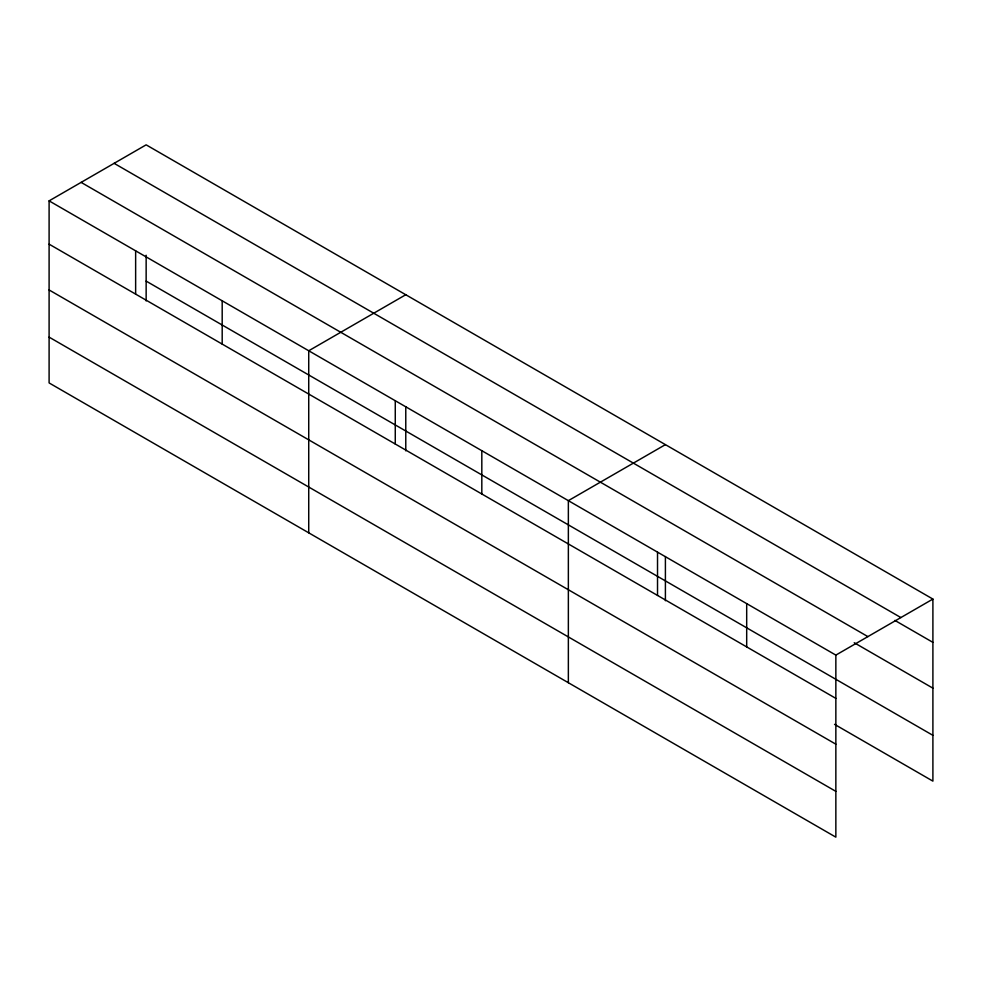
<?xml version="1.0" encoding="UTF-8"?>
<svg xmlns="http://www.w3.org/2000/svg" width="982" height="982" viewBox="0 0 982 982"><rect width="100%" height="100%" fill="white"/><g stroke="black" fill="none" stroke-linecap="round" stroke-linejoin="round"><path stroke-width="1.47" d="M49.1 200.868L835.854 655.104L835.854 837.155L49.1 382.931L49.1 200.868L146.146 144.845L932.9 599.069L932.9 781.132L834.553 724.348M405.775 294.735L308.729 350.77L308.729 532.821M665.403 444.637L568.357 500.66L568.357 682.723M835.854 655.104L932.9 599.069M114.121 163.331L900.875 617.568M894.872 620.403L932.9 642.363M81.125 182.382L867.879 636.606M854.23 642.731L932.9 688.161M146.146 281.11L932.9 735.334M49.1 244.162L835.854 698.386M49.1 289.96L835.854 744.184M49.1 337.133L835.854 791.369M746.688 603.623L746.688 646.917M665.403 556.548L665.403 600.739M657.523 552.142L657.523 595.436M481.818 450.701L481.818 493.983M405.775 406.646L405.775 450.848M395.267 400.73L395.267 444.024M222.19 300.799L222.19 344.093M146.146 255.234L146.146 300.946M135.639 250.84L135.639 294.121"/></g></svg>
